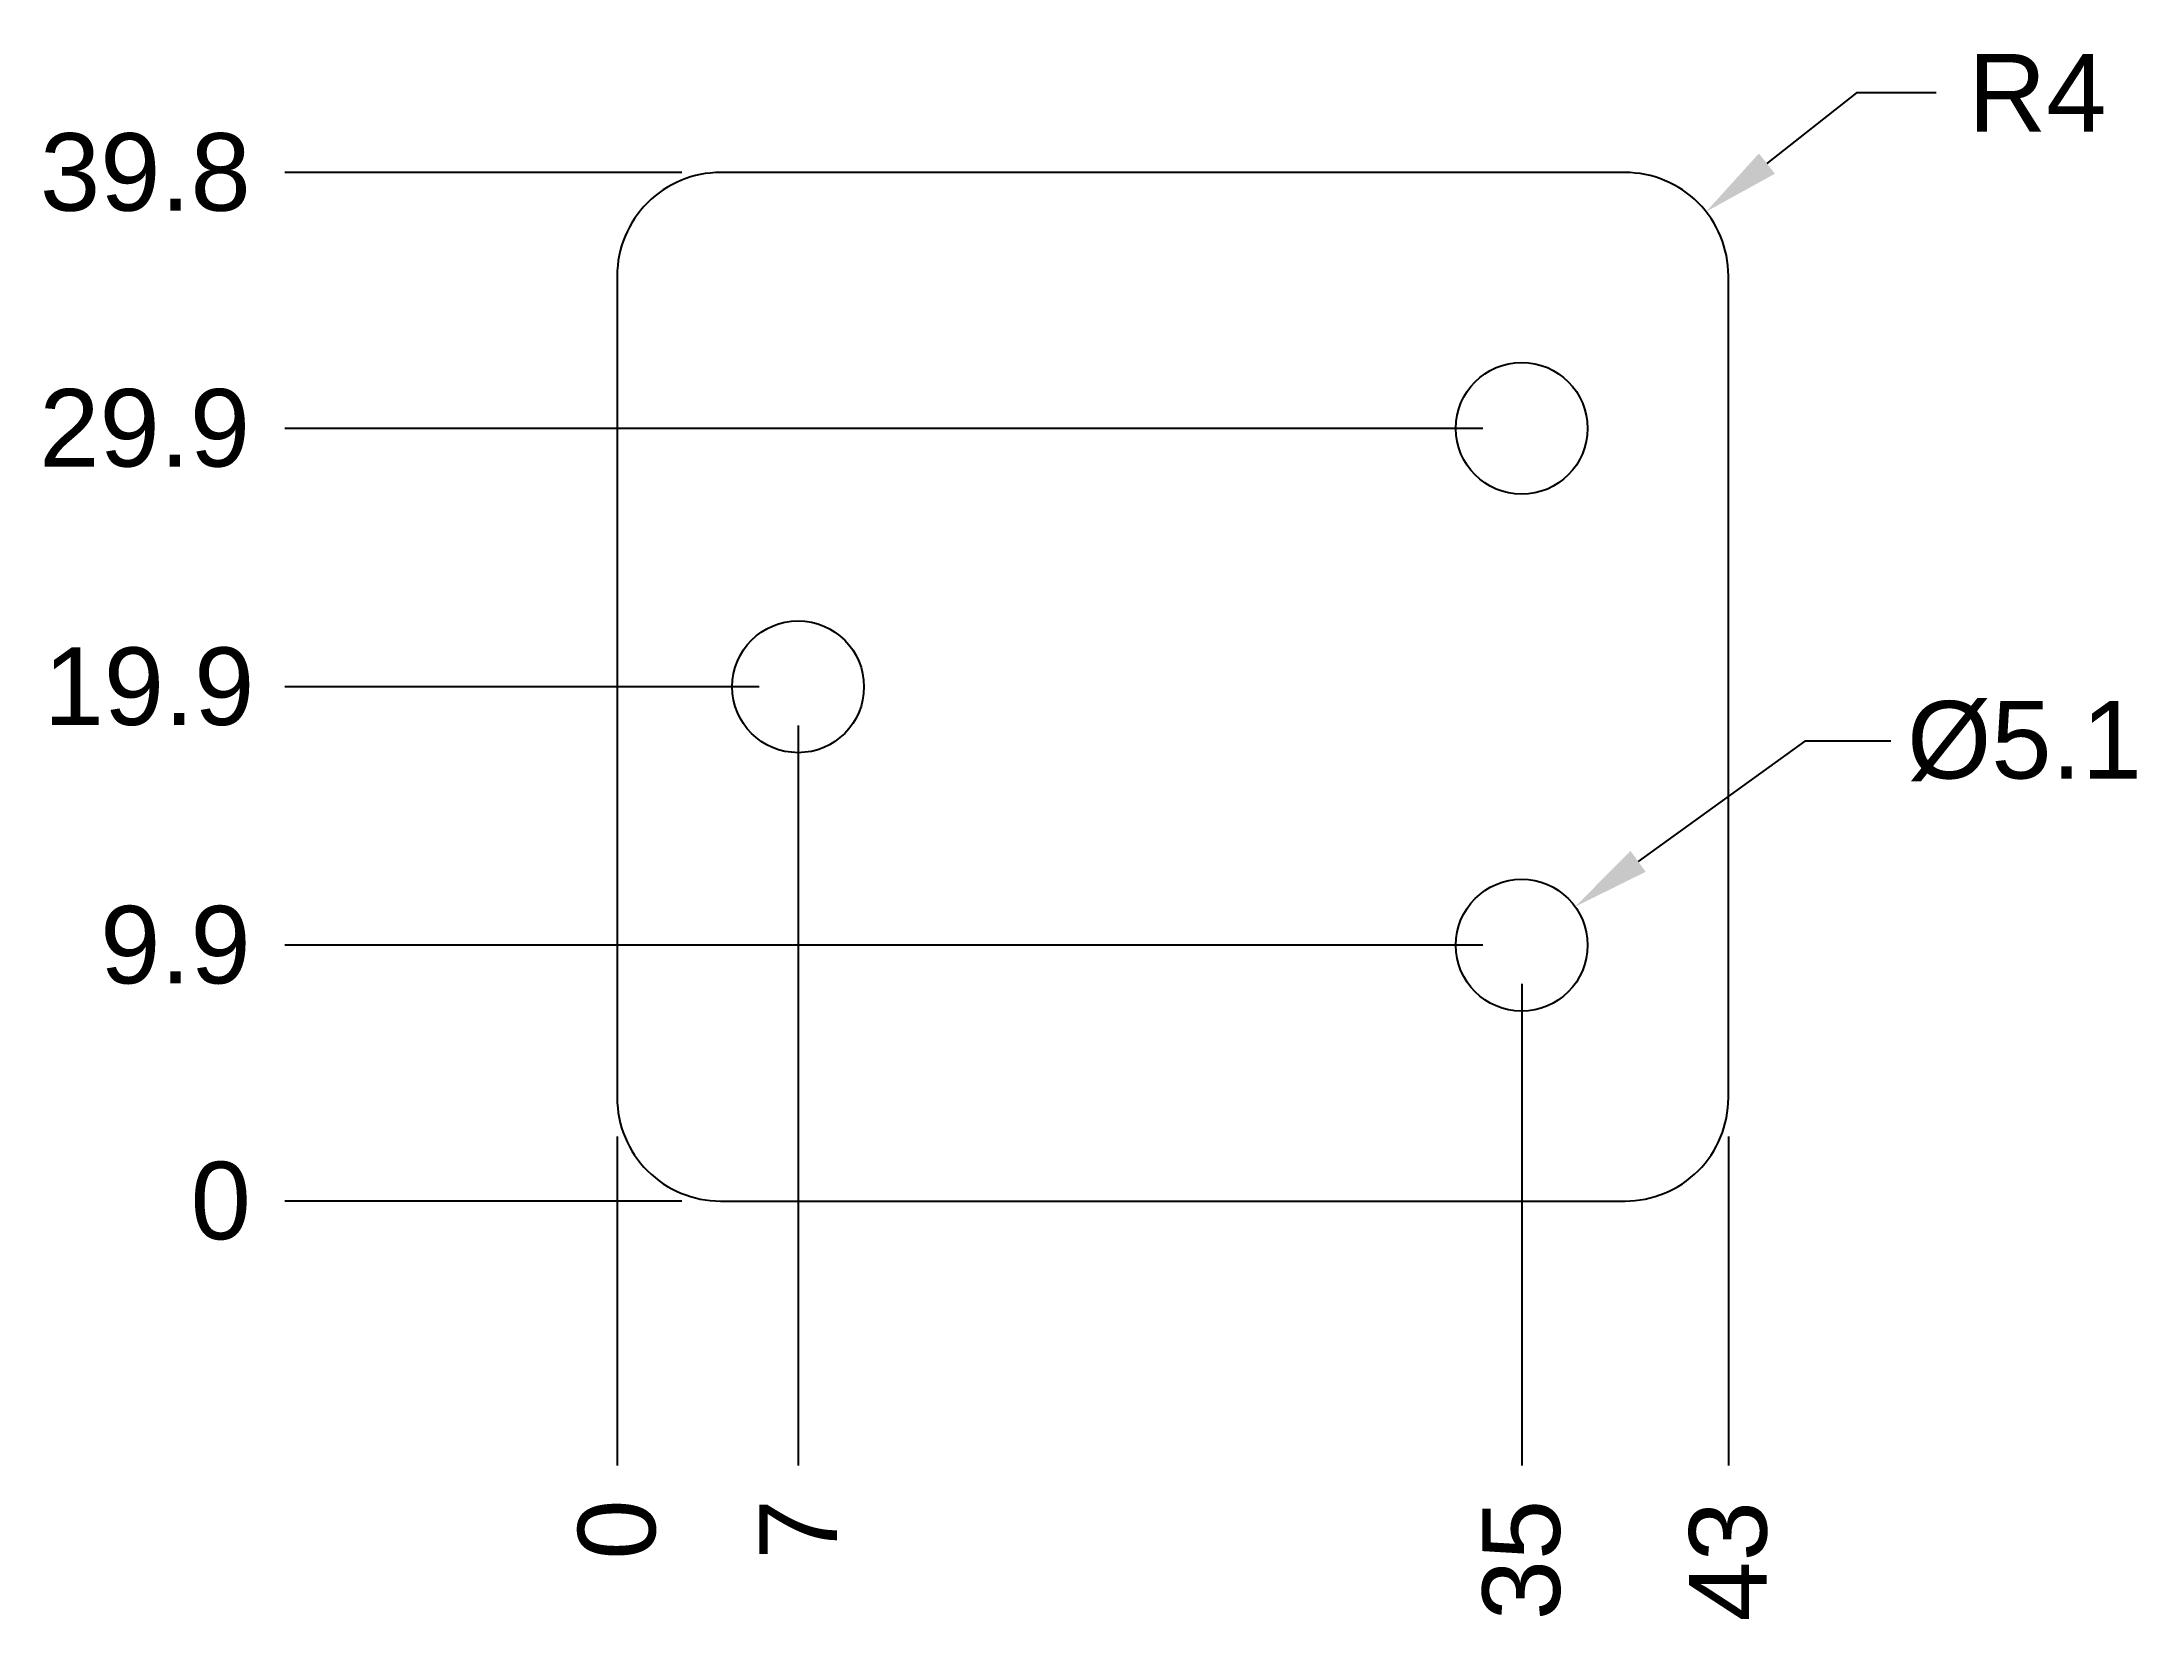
# Model space of a CAD drawing. Header units: millimetres. Extents: x -22.3 to 58.8, y -16.2 to 44.9.
import ezdxf

# ---------------------------------------------------------------- set-up
doc = ezdxf.new("R2010")
doc.units = ezdxf.units.MM
doc.layers.add('Dimensions', color=7, linetype='Continuous')
doc.layers.add('Parts', color=7, linetype='Continuous')
doc.styles.get("Standard").update_dxf_attribs({"font": 'arial.ttf'})
doc.dimstyles.new('Copy of Standard', dxfattribs={"dimtxt": 3, "dimasz": 3, "dimexe": 3, "dimexo": 1.5, "dimgap": 1.5, "dimtad": 0, "dimtoh": 1, "dimdsep": 46, "dimtxsty": 'Standard', "dimcen": 0, "dimadec": 0, "dimazin": 2, "dimtfac": 1, "dimtofl": 0, "dimtmove": 0, "dimatfit": 3, "dimfxl": 1, "dimtolj": 1, "dimtzin": 0, "dimarcsym": 0})

# ---------------------------------------------------------------- blocks, each defined once
blk = doc.blocks.new('*D1')
at = {"layer": 'Defpoints', "color": 0}
for p in [(0, 4), (0, 0), (0, -10.237)]:
    blk.add_point(p, dxfattribs=at)
at = {"layer": 'Dimensions', "color": 0, "lineweight": -2}
blk.add_line((0, 2.5), (0, -10.237), dxfattribs=at)
at = {"layer": 'Dimensions', "color": 0, "insert": (0, -12.714), "char_height": 3, "attachment_point": 5, "rotation": 90}
blk.add_mtext('\\A1;0', dxfattribs=at)
blk = doc.blocks.new('*D2')
at = {"layer": 'Defpoints', "color": 0}
for p in [(7, 19.9), (0, 0), (7, -10.237)]:
    blk.add_point(p, dxfattribs=at)
at = {"layer": 'Dimensions', "color": 0, "lineweight": -2}
blk.add_line((7, 18.4), (7, -10.237), dxfattribs=at)
at = {"layer": 'Dimensions', "color": 0, "insert": (7, -12.706), "char_height": 3, "attachment_point": 5, "rotation": 90}
blk.add_mtext('\\A1;7', dxfattribs=at)
blk = doc.blocks.new('*D3')
at = {"layer": 'Defpoints', "color": 0}
for p in [(35, 9.9), (0, 0), (35, -10.237)]:
    blk.add_point(p, dxfattribs=at)
at = {"layer": 'Dimensions', "color": 0, "lineweight": -2}
blk.add_line((35, 8.4), (35, -10.237), dxfattribs=at)
at = {"layer": 'Dimensions', "color": 0, "insert": (35, -13.893), "char_height": 3, "attachment_point": 5, "rotation": 90}
blk.add_mtext('\\A1;35', dxfattribs=at)
blk = doc.blocks.new('*D4')
at = {"layer": 'Defpoints', "color": 0}
for p in [(43, 4), (0, 0), (43, -10.237)]:
    blk.add_point(p, dxfattribs=at)
at = {"layer": 'Dimensions', "color": 0, "lineweight": -2}
blk.add_line((43, 2.5), (43, -10.237), dxfattribs=at)
at = {"layer": 'Dimensions', "color": 0, "insert": (43, -13.944), "char_height": 3, "attachment_point": 5, "rotation": 90}
blk.add_mtext('\\A1;43', dxfattribs=at)
blk = doc.blocks.new('*D5')
at = {"layer": 'Defpoints', "color": 0}
for p in [(-12.863, 19.9), (7, 19.9), (0, 0)]:
    blk.add_point(p, dxfattribs=at)
at = {"layer": 'Dimensions', "color": 0, "lineweight": -2}
blk.add_line((5.5, 19.9), (-12.863, 19.9), dxfattribs=at)
at = {"layer": 'Dimensions', "color": 0, "insert": (-18.117, 19.9), "char_height": 3, "attachment_point": 5}
blk.add_mtext('\\A1;19.9', dxfattribs=at)
blk = doc.blocks.new('*D6')
at = {"layer": 'Defpoints', "color": 0}
for p in [(-12.863, 0), (0, 0), (4, 0)]:
    blk.add_point(p, dxfattribs=at)
at = {"layer": 'Dimensions', "color": 0, "lineweight": -2}
blk.add_line((2.5, 0), (-12.863, 0), dxfattribs=at)
at = {"layer": 'Dimensions', "color": 0, "insert": (-15.339, 0), "char_height": 3, "attachment_point": 5}
blk.add_mtext('\\A1;0', dxfattribs=at)
blk = doc.blocks.new('*D7')
at = {"layer": 'Defpoints', "color": 0}
for p in [(-12.863, 39.8), (4, 39.8), (0, 0)]:
    blk.add_point(p, dxfattribs=at)
at = {"layer": 'Dimensions', "color": 0, "lineweight": -2}
blk.add_line((2.5, 39.8), (-12.863, 39.8), dxfattribs=at)
at = {"layer": 'Dimensions', "color": 0, "insert": (-18.257, 39.8), "char_height": 3, "attachment_point": 5}
blk.add_mtext('\\A1;39.8', dxfattribs=at)
blk = doc.blocks.new('*D8')
at = {"layer": 'Defpoints', "color": 0}
for p in [(-12.863, 29.9), (35, 29.9), (0, 0)]:
    blk.add_point(p, dxfattribs=at)
at = {"layer": 'Dimensions', "color": 0, "lineweight": -2}
blk.add_line((33.5, 29.9), (-12.863, 29.9), dxfattribs=at)
at = {"layer": 'Dimensions', "color": 0, "insert": (-18.284, 29.9), "char_height": 3, "attachment_point": 5}
blk.add_mtext('\\A1;29.9', dxfattribs=at)
blk = doc.blocks.new('*D9')
at = {"layer": 'Defpoints', "color": 0}
for p in [(-12.863, 9.9), (35, 9.9), (0, 0)]:
    blk.add_point(p, dxfattribs=at)
at = {"layer": 'Dimensions', "color": 0, "lineweight": -2}
blk.add_line((33.5, 9.9), (-12.863, 9.9), dxfattribs=at)
at = {"layer": 'Dimensions', "color": 0, "insert": (-17.094, 9.9), "char_height": 3, "attachment_point": 5}
blk.add_mtext('\\A1;9.9', dxfattribs=at)
blk = doc.blocks.new('*D10')
at = {"layer": 'Defpoints', "color": 0}
for p in [(42.136, 38.283), (39, 35.8)]:
    blk.add_point(p, dxfattribs=at)
at = {"layer": 'Dimensions', "color": 0, "lineweight": -2}
for p, q in [((47.95, 42.885), (44.488, 40.145)), ((51.039, 42.885), (47.95, 42.885))]:
    blk.add_line(p, q, dxfattribs=at)
at = {"layer": 'Dimensions', "color": 0}
blk.add_solid([(44.178, 40.537), (44.799, 39.753), (42.136, 38.283)], dxfattribs=at)
at = {"layer": 'Dimensions', "color": 0, "insert": (54.95, 42.885), "char_height": 3, "attachment_point": 5}
blk.add_mtext('\\A1;R4', dxfattribs=at)
blk = doc.blocks.new('*D11')
at = {"layer": 'Defpoints', "color": 0}
for p in [(37.069, 11.391), (32.931, 8.409)]:
    blk.add_point(p, dxfattribs=at)
at = {"layer": 'Dimensions', "color": 0, "lineweight": -2}
for p, q in [((45.954, 17.794), (39.503, 13.145)), ((49.281, 17.794), (45.954, 17.794))]:
    blk.add_line(p, q, dxfattribs=at)
at = {"layer": 'Dimensions', "color": 0}
blk.add_solid([(39.21, 13.55), (39.795, 12.739), (37.069, 11.391)], dxfattribs=at)
at = {"layer": 'Dimensions', "color": 0, "insert": (54.454, 17.794), "char_height": 3, "attachment_point": 5}
blk.add_mtext('\\A1;%%c5.1', dxfattribs=at)

msp = doc.modelspace()

# ---------------------------------------------------------------- linework, layer by layer
at = {"layer": 'Parts'}
msp.add_lwpolyline([(4, 0), (39, 0, 0.414214), (43, 4), (43, 35.8, 0.414214), (39, 39.8), (4, 39.8, 0.414214), (0, 35.8), (0, 4, 0.414214)], format="xyb", close=True, dxfattribs=at)
for centre in [(35, 29.9), (7, 19.9), (35, 9.9)]:
    msp.add_circle(centre, 2.55, dxfattribs=at)

# ---------------------------------------------------------------- dimensions: what is measured, and where the dimension line sits
at = {"layer": 'Dimensions'}
dim = msp.add_radius_dim(center=(39, 35.8), mpoint=(42.136, 38.283), dimstyle='Copy of Standard', dxfattribs=at)
dim.commit()
dim.dimension.update_dxf_attribs({"geometry": '*D10', "text_midpoint": (54.95, 42.885), "dimtype": 132})
for feature_location, offset, dtype, picture, middle in [((4, 39.8), (-16.863, 0), 0, '*D7', (-18.257, 39.8)), ((35, 29.9), (-47.863, 0), 0, '*D8', (-18.284, 29.9)), ((7, 19.9), (-19.863, 0), 0, '*D5', (-18.117, 19.9)), ((7, 19.9), (0, -30.137), 1, '*D2', (7, -12.706)), ((35, 9.9), (-47.863, 0), 0, '*D9', (-17.094, 9.9)), ((35, 9.9), (0, -20.137), 1, '*D3', (35, -13.893)), ((0, 4), (0, -14.237379812), 1, '*D1', (0, -12.713879812)), ((43, 4), (0, -14.237), 1, '*D4', (43, -13.944)), ((4, 0), (-16.862867791, 0), 0, '*D6', (-15.339367791, 0))]:
    dim = msp.add_ordinate_dim(feature_location=feature_location, offset=offset, dtype=dtype, origin=(0, 0), dimstyle='Copy of Standard', dxfattribs=at)
    dim.commit()
    dim.dimension.update_dxf_attribs({"geometry": picture, "text_midpoint": middle})
dim = msp.add_diameter_dim_2p(p1=(32.931, 8.409), p2=(37.069, 11.391), dimstyle='Copy of Standard', dxfattribs=at)
dim.commit()
dim.dimension.update_dxf_attribs({"geometry": '*D11', "text_midpoint": (54.454, 17.794), "dimtype": 131})

doc.saveas('drawing.dxf')
